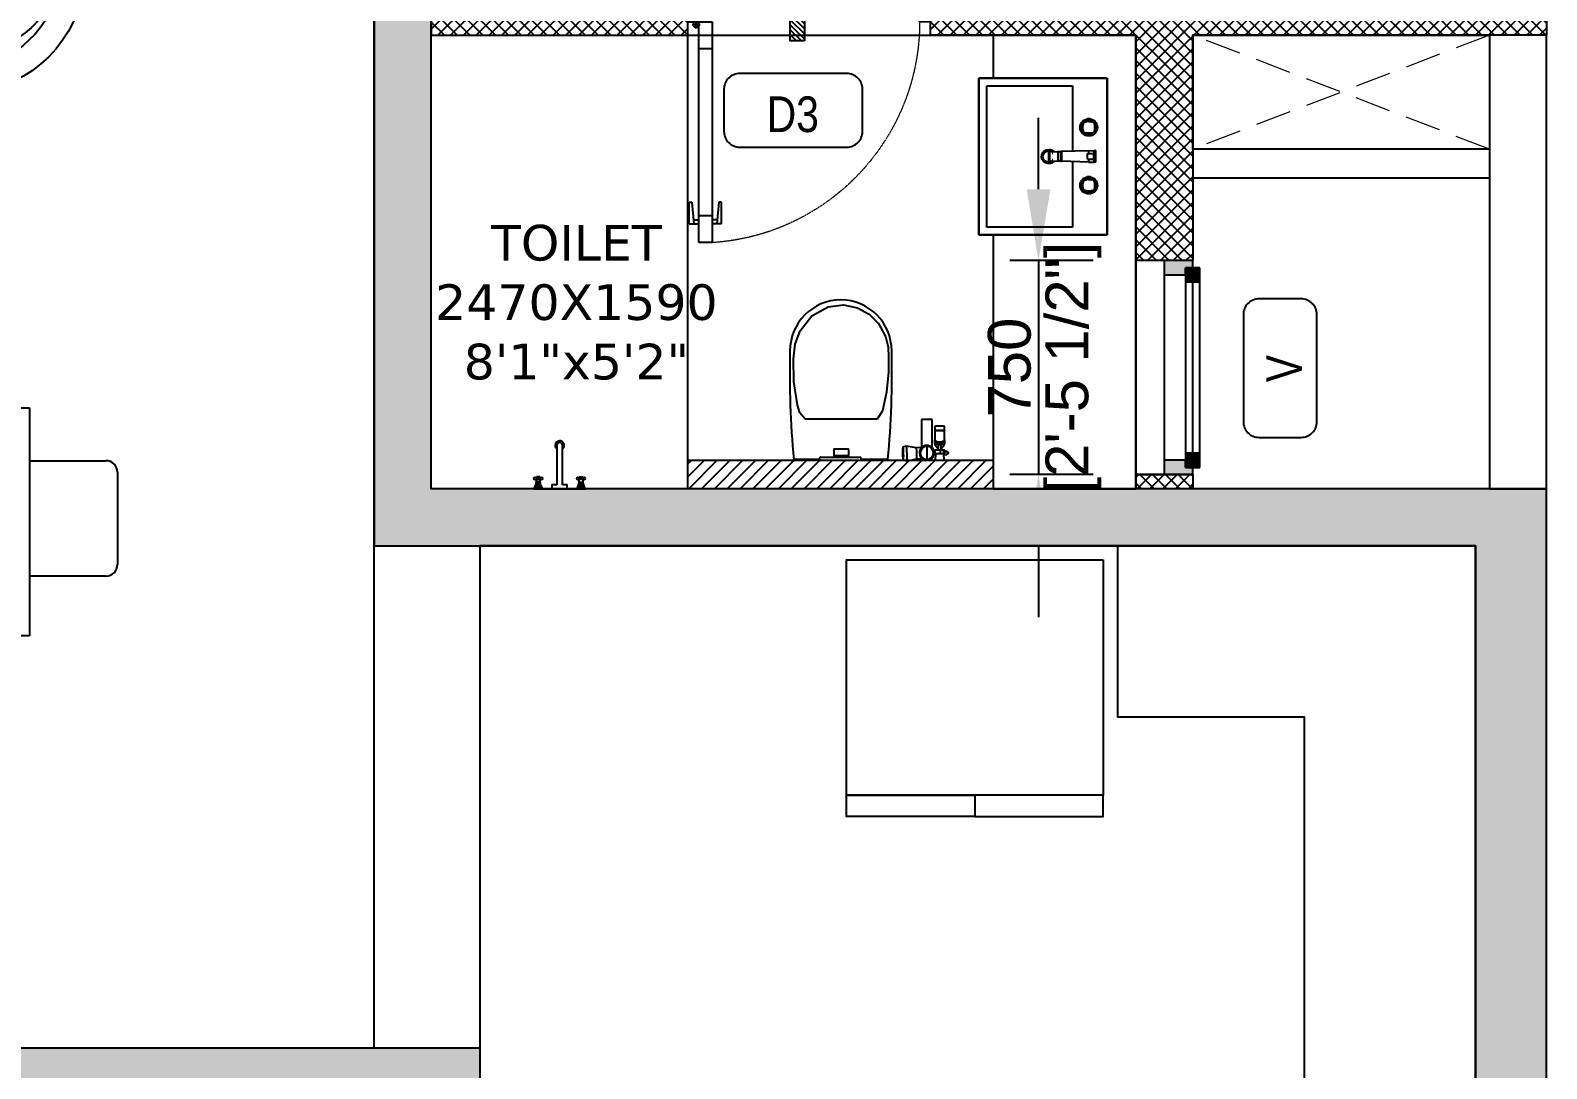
# Model space of a CAD drawing. Header units: millimetres. Extents: x -11363 to 134206, y -3 to 180803.
# Drawn here: x 106145 to 111460, y 127304 to 130945 of the extents above; entities that cross this region are included whole.
import ezdxf
from ezdxf.enums import TextEntityAlignment as Align

# ---------------------------------------------------------------- set-up
doc = ezdxf.new("R2010")
doc.units = ezdxf.units.MM
doc.linetypes.add('( Hidden )', pattern=[0.375, 0.25, -0.125])
doc.linetypes.add('3.5BHK EAST-UN-5$0$DASHED', pattern=[0.75, 0.5, -0.25])
for name, color, linetype in [('A-1S Sofa', 253, 'Continuous'), ('A-Dimensions', 4, 'Continuous'), ('A-Dining Table', 253, 'Continuous'), ('A-Door', 11, 'Continuous'), ('A-Door Line', 8, 'Continuous'), ('A-Fixture', 8, 'Continuous'), ('A-Fridge', 253, 'Continuous'), ('A-Handwash', 252, 'Continuous'), ('A-Handwash Platform', 253, 'Continuous'), ('A-Hatch', 252, 'Continuous'), ('A-Kicthen Platforme', 253, 'Continuous'), ('A-Room Boundary', 44, 'Continuous'), ('A-Shaft Line', 253, 'Continuous'), ('A-Shaft Wall', 253, 'Continuous'), ('A-Shower', 253, 'Continuous'), ('A-Shower Glass', 253, 'Continuous'), ('A-Text Main', 44, 'Continuous'), ('A-Ventilator', 4, 'Continuous'), ('A-WC', 253, 'Continuous')]:
    doc.layers.add(name, color=color, linetype=linetype)
doc.layers.add('A-Wall', color=240, linetype='Continuous', lineweight=35)
doc.styles.add('2024-08-29_TOWER-A$0$simplex-0.8', font='simplex.shx', dxfattribs={"width": 0.8})
doc.styles.add('3.5BHK EAST-UN-5$0$grid_text', font='verdana.ttf')
doc.styles.add('ARIAL', font='ARIALN.TTF')
doc.styles.add('S', font='arial.ttf', dxfattribs={"height": 150})
doc.dimstyles.new('DIMSMALL', dxfattribs={"dimtxt": 150, "dimasz": 250, "dimexe": 100, "dimexo": 100, "dimgap": 25, "dimtad": 1, "dimdec": 0, "dimtxsty": 'S', "dimcen": 0, "dimdle": 100, "dimclrd": 8, "dimclre": 8, "dimclrt": 256, "dimazin": 3, "dimtfac": 1, "dimtdec": 0, "dimtix": 1, "dimtmove": 0, "dimatfit": 3, "dimldrblk": '12_DatumFilled', "dimlwd": -1, "dimlwe": -1, "dimarcsym": 1})
pattern_1 = [(45, (1.535, 16800.058), (-22.45064, 22.45064), []), (135, (1.535, 16800.058), (-22.45064, -22.45064), [])]

# ---------------------------------------------------------------- blocks, each defined once
blk = doc.blocks.new('*D216')
at = {"layer": 'A-Dimensions', "color": 8, "transparency": 16777216}
for p, q in [((109679.1, 130387.7), (109679.1, 130637.7)), ((109870.8, 130137.7), (109579.1, 130137.7)), ((109679.1, 130137.7), (109679.1, 129387.7)), ((109870.8, 129387.7), (109579.1, 129387.7)), ((109679.1, 129137.7), (109679.1, 128887.7))]:
    blk.add_line(p, q, dxfattribs=at)
for points in [[(109637.5, 130387.7), (109720.8, 130387.7), (109679.1, 130137.7)], [(109637.5, 129137.7), (109720.8, 129137.7), (109679.1, 129387.7)]]:
    blk.add_solid(points, dxfattribs=at)
at = {"layer": 'Defpoints', "color": 0, "transparency": 16777216}
for p in [(109970.8, 130137.7), (109679.1, 129387.7), (109970.8, 129387.7)]:
    blk.add_point(p, dxfattribs=at)
at = {"layer": 'A-Dimensions', "lineweight": 30, "transparency": 16777216, "char_height": 150, "attachment_point": 5, "rotation": 90, "style": 'S'}
for s, insert in [('\\A1;[2\'-5 1/2"]', (109801.2, 129762.7)), ('\\A1;750', (109577.6, 129762.7))]:
    blk.add_mtext(s, dxfattribs=dict(at, insert=insert))
blk = doc.blocks.new('12_DatumFilled')
at = {"color": 8, "linetype": 'ByBlock'}
blk.add_solid([(0, 0.577), (-1, 0), (0, -0.577)], dxfattribs=at)
blk = doc.blocks.new('A$C9b4d8ff6')
at = {"layer": 'A-Door'}
for p, q in [((84.9, 827.1), (37.7, 827.1)), ((37.7, 827.1), (37.8, 53.1)), ((85, 53.1), (84.9, 827.1)), ((4.7, 761.1), (37.7, 761.1)), ((4.7, 761.1), (4.7, 685.5)), ((14.1, 685.5), (21.1, 761.1)), ((19.8, 746.9), (37.7, 746.9)), ((117.9, 761.1), (84.9, 761.1)), ((102.8, 746.9), (84.9, 746.9)), ((108.5, 685.5), (101.5, 761.1)), ((117.9, 761.1), (118, 685.5)), ((84.9, 732.7), (37.7, 732.7)), ((4.7, 685.5), (14.1, 685.5)), ((118, 685.5), (108.5, 685.5)), ((84.9, 147.5), (37.7, 147.5)), ((14.2, 62.5), (42.5, 62.5)), ((28.3, 76.7), (28.3, 48.4)), ((0, 0), (0, 53.1)), ((0, 53.1), (37.8, 53.1)), ((47.2, 0), (0, 0)), ((37.8, 53.1), (85, 53.1)), ((37.8, 53.1), (37.8, 47.2)), ((37.8, 47.2), (47.2, 47.2)), ((47.2, 47.2), (47.2, 0)), ((85, 53.1), (85, 53.1)), ((802.8, 47.2), (802.8, 0.1)), ((812.2, 47.2), (802.8, 47.2)), ((802.8, 0.1), (850, 0.1)), ((850, 53.2), (812.2, 53.1)), ((812.2, 53.1), (812.2, 47.2)), ((850, 0.1), (850, 53.2))]:
    blk.add_line(p, q, dxfattribs=at)
blk.add_circle((28.3, 62.5), 9.44, dxfattribs=at)
at = {"layer": 'A-Door', "linetype": '3.5BHK EAST-UN-5$0$DASHED', "lineweight": 0}
blk.add_arc((35.5, 52), 776.7, 0.0858, 86.3542, dxfattribs=at)
blk = doc.blocks.new('A$Cf00fcc3f')
at = {"layer": 'A-Fixture'}
for p, q in [((0, 0), (0, -450)), ((550, 0), (0, 0)), ((0, -450), (0, 0)), ((0, 0), (550, 0)), ((550, -450), (550, 0)), ((550, 0), (550, -450)), ((145.9, -53), (144.2, -58.7)), ((148.7, -47.8), (145.9, -53)), ((147.8, -54.3), (150.8, -44.3)), ((150.3, -45.9), (148.7, -47.8)), ((150.3, -55.2), (152.9, -46.2)), ((151.6, -42.4), (150.8, -44.3)), ((150.8, -44.3), (152.9, -46.2)), ((151.6, -42.4), (153.6, -41.5)), ((153.7, -44.5), (151.6, -42.4)), ((155.2, -46), (152.5, -55)), ((155.2, -46), (152.5, -55)), ((153.7, -44.5), (152.9, -46.2)), ((153.6, -41.5), (163.5, -38.6)), ((155.5, -43.7), (153.6, -41.5)), ((155.5, -43.7), (153.7, -44.5)), ((156.4, -47.2), (154.1, -55.3)), ((157.1, -39.5), (155.1, -41.1)), ((164.2, -43.3), (155.2, -46)), ((155.5, -43.7), (164.5, -41)), ((164.5, -44.9), (156.4, -47.2)), ((162.3, -36.7), (157.1, -39.5)), ((167.9, -35), (162.3, -36.7)), ((163.5, -38.6), (173.8, -37.6)), ((163.5, -38.6), (164.5, -41)), ((173.8, -42.3), (164.2, -43.3)), ((173.8, -42.3), (164.2, -43.3)), ((164.5, -41), (173.8, -40.1)), ((173.8, -43.9), (164.5, -44.9)), ((173.8, -34.4), (167.9, -35)), ((179.7, -35), (173.8, -34.4)), ((179.7, -35), (173.8, -34.4)), ((173.8, -37.6), (184.1, -38.6)), ((173.8, -37.6), (173.8, -40.1)), ((173.8, -40.1), (183.2, -41)), ((183.4, -43.3), (173.8, -42.3)), ((183.1, -44.9), (173.8, -43.9)), ((185.4, -36.7), (179.7, -35)), ((185.4, -36.7), (179.7, -35)), ((191.2, -47.2), (183.1, -44.9)), ((184.1, -38.6), (183.2, -41)), ((183.2, -41), (192.2, -43.7)), ((183.4, -43.3), (192.4, -46)), ((192.4, -46), (183.4, -43.3)), ((184.1, -38.6), (194.1, -41.5)), ((190.6, -39.5), (185.4, -36.7)), ((190.6, -39.5), (185.4, -36.7)), ((192.5, -41.1), (190.6, -39.5)), ((192.5, -41.1), (190.6, -39.5)), ((191.2, -47.2), (193.5, -55.3)), ((192.2, -43.7), (194.1, -41.5)), ((192.2, -43.7), (193.9, -44.5)), ((192.4, -46), (195.1, -55)), ((193.9, -44.5), (196, -42.4)), ((193.9, -44.5), (194.7, -46.2)), ((194.1, -41.5), (196, -42.4)), ((196.9, -44.3), (194.7, -46.2)), ((194.7, -46.2), (197.4, -55.2)), ((196, -42.4), (196.9, -44.3)), ((196.9, -44.3), (199.8, -54.3)), ((198.9, -47.8), (197.3, -45.9)), ((198.9, -47.8), (197.3, -45.9)), ((201.7, -53), (198.9, -47.8)), ((201.7, -53), (198.9, -47.8)), ((203.4, -58.7), (201.7, -53)), ((203.4, -58.7), (201.7, -53)), ((254.8, -39.2), (296, -39.2)), ((254.8, -39.2), (255, -45.5)), ((255.5, -64.6), (255, -45.5)), ((255, -45.5), (295.9, -45.5)), ((265.1, -68.5), (265.1, -47.9)), ((285.7, -47.9), (265.1, -47.9)), ((285.7, -68.5), (285.7, -47.9)), ((295.3, -64.6), (295.9, -45.5)), ((295.9, -45.5), (296, -39.2)), ((349.1, -53), (347.4, -58.7)), ((351.9, -47.8), (349.1, -53)), ((351, -54.3), (354, -44.3)), ((353.5, -45.9), (351.9, -47.8)), ((353.5, -55.2), (356.1, -46.2)), ((354.8, -42.4), (354, -44.3)), ((354, -44.3), (356.1, -46.2)), ((354.8, -42.4), (356.8, -41.5)), ((356.9, -44.5), (354.8, -42.4)), ((358.4, -46), (355.7, -55)), ((358.4, -46), (355.7, -55)), ((356.9, -44.5), (356.1, -46.2)), ((356.8, -41.5), (366.7, -38.6)), ((358.7, -43.7), (356.8, -41.5)), ((358.7, -43.7), (356.9, -44.5)), ((359.6, -47.2), (357.3, -55.3)), ((360.3, -39.5), (358.3, -41.1)), ((367.4, -43.3), (358.4, -46)), ((358.7, -43.7), (367.7, -41)), ((367.7, -44.9), (359.6, -47.2)), ((365.5, -36.7), (360.3, -39.5)), ((371.1, -35), (365.5, -36.7)), ((366.7, -38.6), (377, -37.6)), ((366.7, -38.6), (367.7, -41)), ((377, -42.3), (367.4, -43.3)), ((377, -42.3), (367.4, -43.3)), ((367.7, -41), (377, -40.1)), ((377, -43.9), (367.7, -44.9)), ((377, -34.4), (371.1, -35)), ((382.9, -35), (377, -34.4)), ((382.9, -35), (377, -34.4)), ((377, -37.6), (387.3, -38.6)), ((377, -37.6), (377, -40.1)), ((377, -40.1), (386.4, -41)), ((386.6, -43.3), (377, -42.3)), ((386.3, -44.9), (377, -43.9)), ((388.6, -36.7), (382.9, -35)), ((388.6, -36.7), (382.9, -35)), ((394.4, -47.2), (386.3, -44.9)), ((387.3, -38.6), (386.4, -41)), ((386.4, -41), (395.4, -43.7)), ((386.6, -43.3), (395.6, -46)), ((395.6, -46), (386.6, -43.3)), ((387.3, -38.6), (397.3, -41.5)), ((393.8, -39.5), (388.6, -36.7)), ((393.8, -39.5), (388.6, -36.7)), ((395.7, -41.1), (393.8, -39.5)), ((395.7, -41.1), (393.8, -39.5)), ((394.4, -47.2), (396.7, -55.3)), ((395.4, -43.7), (397.3, -41.5)), ((395.4, -43.7), (397.1, -44.5)), ((395.6, -46), (398.3, -55)), ((397.1, -44.5), (399.2, -42.4)), ((397.1, -44.5), (397.9, -46.2)), ((397.3, -41.5), (399.2, -42.4)), ((400.1, -44.3), (397.9, -46.2)), ((397.9, -46.2), (400.6, -55.2)), ((399.2, -42.4), (400.1, -44.3)), ((400.1, -44.3), (403, -54.3)), ((402.1, -47.8), (400.5, -45.9)), ((402.1, -47.8), (400.5, -45.9)), ((404.9, -53), (402.1, -47.8)), ((404.9, -53), (402.1, -47.8)), ((406.6, -58.7), (404.9, -53)), ((406.6, -58.7), (404.9, -53)), ((144.2, -58.7), (143.6, -64.6)), ((143.6, -64.6), (144.2, -70.5)), ((143.6, -64.6), (144.2, -70.5)), ((144.2, -70.5), (145.9, -76.1)), ((144.2, -70.5), (145.9, -76.1)), ((145.9, -76.1), (148.7, -81.3)), ((145.9, -76.1), (148.7, -81.3)), ((146.8, -64.6), (147.8, -54.3)), ((147.8, -74.9), (146.8, -64.6)), ((149.4, -64.6), (146.8, -64.6)), ((147.8, -54.3), (150.3, -55.2)), ((147.8, -74.9), (150.3, -73.9)), ((150.8, -84.8), (147.8, -74.9)), ((148.7, -81.3), (150.3, -83.2)), ((148.7, -81.3), (150.3, -83.2)), ((149.4, -64.6), (150.3, -55.2)), ((150.3, -73.9), (149.4, -64.6)), ((152.9, -82.9), (150.3, -73.9)), ((150.8, -84.8), (152.9, -82.9)), ((151.6, -86.8), (150.8, -84.8)), ((152.5, -55), (151.6, -64.6)), ((151.6, -64.6), (152.5, -74.2)), ((151.6, -64.6), (152.5, -74.2)), ((151.6, -86.8), (153.7, -84.7)), ((151.6, -86.8), (153.6, -87.6)), ((152.5, -74.2), (155.2, -83.2)), ((152.5, -74.2), (155.2, -83.2)), ((152.9, -82.9), (153.7, -84.7)), ((154.1, -55.3), (153.2, -64.6)), ((153.2, -64.6), (154.1, -73.9)), ((155.5, -85.5), (153.6, -87.6)), ((163.5, -90.6), (153.6, -87.6)), ((153.7, -84.7), (155.5, -85.5)), ((154.1, -73.9), (156.4, -81.9)), ((155.1, -88.1), (157.1, -89.7)), ((155.1, -88.1), (157.1, -89.7)), ((155.2, -83.2), (164.2, -85.9)), ((155.2, -83.2), (164.2, -85.9)), ((164.5, -88.1), (155.5, -85.5)), ((156.4, -81.9), (164.5, -84.3)), ((157.1, -89.7), (162.3, -92.4)), ((157.1, -89.7), (162.3, -92.4)), ((162.3, -92.4), (167.9, -94.2)), ((162.3, -92.4), (167.9, -94.2)), ((163.5, -90.6), (164.5, -88.1)), ((173.8, -91.6), (163.5, -90.6)), ((164.2, -85.9), (173.8, -86.8)), ((164.2, -85.9), (173.8, -86.8)), ((164.5, -84.3), (173.8, -85.2)), ((173.8, -89), (164.5, -88.1)), ((167.9, -94.2), (173.8, -94.7)), ((167.9, -94.2), (173.8, -94.7)), ((173.8, -85.2), (183.1, -84.3)), ((173.8, -86.8), (183.4, -85.9)), ((173.8, -86.8), (183.4, -85.9)), ((183.2, -88.1), (173.8, -89)), ((173.8, -91.6), (173.8, -89)), ((184.1, -90.6), (173.8, -91.6)), ((173.8, -94.7), (179.7, -94.2)), ((173.8, -94.7), (179.7, -94.2)), ((179.7, -94.2), (185.4, -92.4)), ((179.7, -94.2), (185.4, -92.4)), ((183.1, -84.3), (191.2, -81.9)), ((192.2, -85.5), (183.2, -88.1)), ((184.1, -90.6), (183.2, -88.1)), ((183.4, -85.9), (192.4, -83.2)), ((183.4, -85.9), (192.4, -83.2)), ((194.1, -87.6), (184.1, -90.6)), ((185.4, -92.4), (190.6, -89.7)), ((185.4, -92.4), (190.6, -89.7)), ((190.6, -89.7), (192.5, -88.1)), ((190.6, -89.7), (192.5, -88.1)), ((191.2, -81.9), (193.5, -73.9)), ((192.2, -85.5), (193.9, -84.7)), ((192.2, -85.5), (194.1, -87.6)), ((192.4, -83.2), (195.1, -74.2)), ((192.4, -83.2), (195.1, -74.2)), ((194.4, -64.6), (193.5, -55.3)), ((194.4, -64.6), (193.5, -73.9)), ((193.9, -84.7), (194.7, -82.9)), ((193.9, -84.7), (196, -86.8)), ((196, -86.8), (194.1, -87.6)), ((197.4, -73.9), (194.7, -82.9)), ((196.9, -84.8), (194.7, -82.9)), ((195.1, -55), (196, -64.6)), ((196, -64.6), (195.1, -74.2)), ((196, -86.8), (196.9, -84.8)), ((199.8, -74.9), (196.9, -84.8)), ((197.3, -83.2), (198.9, -81.3)), ((197.3, -83.2), (198.9, -81.3)), ((199.8, -54.3), (197.4, -55.2)), ((197.4, -55.2), (198.3, -64.6)), ((198.3, -64.6), (197.4, -73.9)), ((199.8, -74.9), (197.4, -73.9)), ((198.3, -64.6), (200.8, -64.6)), ((198.9, -81.3), (201.7, -76.1)), ((198.9, -81.3), (201.7, -76.1)), ((199.8, -54.3), (200.8, -64.6)), ((200.8, -64.6), (199.8, -74.9)), ((201.7, -76.1), (203.4, -70.5)), ((201.7, -76.1), (203.4, -70.5)), ((203.4, -58.7), (204, -64.6)), ((204, -64.6), (203.4, -58.7)), ((204, -64.6), (203.4, -70.5)), ((204, -64.6), (203.4, -70.5)), ((255.5, -64.6), (258.3, -160.2)), ((255.5, -64.6), (265.1, -64.6)), ((265.1, -68.5), (285.7, -68.5)), ((285.7, -64.6), (295.3, -64.6)), ((295.3, -64.6), (292.6, -160.2)), ((347.4, -58.7), (346.8, -64.6)), ((346.8, -64.6), (347.4, -70.5)), ((346.8, -64.6), (347.4, -70.5)), ((347.4, -70.5), (349.1, -76.1)), ((347.4, -70.5), (349.1, -76.1)), ((349.1, -76.1), (351.9, -81.3)), ((349.1, -76.1), (351.9, -81.3)), ((350, -64.6), (351, -54.3)), ((351, -74.9), (350, -64.6)), ((352.6, -64.6), (350, -64.6)), ((351, -54.3), (353.5, -55.2)), ((351, -74.9), (353.5, -73.9)), ((354, -84.8), (351, -74.9)), ((351.9, -81.3), (353.5, -83.2)), ((351.9, -81.3), (353.5, -83.2)), ((352.6, -64.6), (353.5, -55.2)), ((353.5, -73.9), (352.6, -64.6)), ((356.1, -82.9), (353.5, -73.9)), ((354, -84.8), (356.1, -82.9)), ((354.8, -86.8), (354, -84.8)), ((355.7, -55), (354.8, -64.6)), ((354.8, -64.6), (355.7, -74.2)), ((354.8, -64.6), (355.7, -74.2)), ((354.8, -86.8), (356.9, -84.7)), ((354.8, -86.8), (356.8, -87.6)), ((355.7, -74.2), (358.4, -83.2)), ((355.7, -74.2), (358.4, -83.2)), ((356.1, -82.9), (356.9, -84.7)), ((357.3, -55.3), (356.4, -64.6)), ((356.4, -64.6), (357.3, -73.9)), ((358.7, -85.5), (356.8, -87.6)), ((366.7, -90.6), (356.8, -87.6)), ((356.9, -84.7), (358.7, -85.5)), ((357.3, -73.9), (359.6, -81.9)), ((358.3, -88.1), (360.3, -89.7)), ((358.3, -88.1), (360.3, -89.7)), ((358.4, -83.2), (367.4, -85.9)), ((358.4, -83.2), (367.4, -85.9)), ((367.7, -88.1), (358.7, -85.5)), ((359.6, -81.9), (367.7, -84.3)), ((360.3, -89.7), (365.5, -92.4)), ((360.3, -89.7), (365.5, -92.4)), ((365.5, -92.4), (371.1, -94.2)), ((365.5, -92.4), (371.1, -94.2)), ((366.7, -90.6), (367.7, -88.1)), ((377, -91.6), (366.7, -90.6)), ((367.4, -85.9), (377, -86.8)), ((367.4, -85.9), (377, -86.8)), ((367.7, -84.3), (377, -85.2)), ((377, -89), (367.7, -88.1)), ((371.1, -94.2), (377, -94.7)), ((371.1, -94.2), (377, -94.7)), ((377, -85.2), (386.3, -84.3)), ((377, -86.8), (386.6, -85.9)), ((377, -86.8), (386.6, -85.9)), ((386.4, -88.1), (377, -89)), ((377, -91.6), (377, -89)), ((387.3, -90.6), (377, -91.6)), ((377, -94.7), (382.9, -94.2)), ((377, -94.7), (382.9, -94.2)), ((382.9, -94.2), (388.6, -92.4)), ((382.9, -94.2), (388.6, -92.4)), ((386.3, -84.3), (394.4, -81.9)), ((395.4, -85.5), (386.4, -88.1)), ((387.3, -90.6), (386.4, -88.1)), ((386.6, -85.9), (395.6, -83.2)), ((386.6, -85.9), (395.6, -83.2)), ((397.3, -87.6), (387.3, -90.6)), ((388.6, -92.4), (393.8, -89.7)), ((388.6, -92.4), (393.8, -89.7)), ((393.8, -89.7), (395.7, -88.1)), ((393.8, -89.7), (395.7, -88.1)), ((394.4, -81.9), (396.7, -73.9)), ((395.4, -85.5), (397.1, -84.7)), ((395.4, -85.5), (397.3, -87.6)), ((395.6, -83.2), (398.3, -74.2)), ((395.6, -83.2), (398.3, -74.2)), ((397.6, -64.6), (396.7, -55.3)), ((397.6, -64.6), (396.7, -73.9)), ((397.1, -84.7), (397.9, -82.9)), ((397.1, -84.7), (399.2, -86.8)), ((399.2, -86.8), (397.3, -87.6)), ((400.6, -73.9), (397.9, -82.9)), ((400.1, -84.8), (397.9, -82.9)), ((398.3, -55), (399.2, -64.6)), ((399.2, -64.6), (398.3, -74.2)), ((399.2, -86.8), (400.1, -84.8)), ((403, -74.9), (400.1, -84.8)), ((400.5, -83.2), (402.1, -81.3)), ((400.5, -83.2), (402.1, -81.3)), ((403, -54.3), (400.6, -55.2)), ((400.6, -55.2), (401.5, -64.6)), ((401.5, -64.6), (400.6, -73.9)), ((403, -74.9), (400.6, -73.9)), ((401.5, -64.6), (404, -64.6)), ((402.1, -81.3), (404.9, -76.1)), ((402.1, -81.3), (404.9, -76.1)), ((403, -54.3), (404, -64.6)), ((404, -64.6), (403, -74.9)), ((404.9, -76.1), (406.6, -70.5)), ((404.9, -76.1), (406.6, -70.5)), ((406.6, -58.7), (407.2, -64.6)), ((406.6, -58.7), (407.2, -64.6)), ((407.2, -64.6), (406.6, -70.5)), ((407.2, -64.6), (406.6, -70.5)), ((257.2, -122), (27.5, -122)), ((27.5, -122), (27.5, -422)), ((522.5, -122), (293.7, -122)), ((522.5, -422), (522.5, -122)), ((258.3, -162.3), (258.3, -160.2)), ((292.6, -160.2), (258.3, -160.2)), ((258.3, -162.3), (258.6, -171.8)), ((258.3, -162.3), (292.5, -162.3)), ((258.6, -171.8), (258.6, -172.7)), ((258.6, -171.8), (292.2, -171.8)), ((259.4, -201.1), (258.6, -172.7)), ((292.2, -172.7), (258.6, -172.7)), ((259.4, -201.1), (259.5, -204.3)), ((259.4, -201.1), (291.4, -201.1)), ((259.5, -204.3), (291.3, -204.3)), ((264.3, -192.3), (264.3, -190.8)), ((286.5, -192.3), (286.5, -190.8)), ((291.3, -204.3), (291.4, -201.1)), ((291.4, -201.1), (292.2, -172.7)), ((292.2, -171.8), (292.5, -162.3)), ((292.2, -171.8), (292.2, -172.7)), ((292.6, -160.2), (292.5, -162.3)), ((27.5, -422), (522.5, -422)), ((0, -450), (550, -450)), ((550, -450), (0, -450))]:
    blk.add_line(p, q, dxfattribs=at)
for radius, start, end in [(25, 130.6704, 0), (20, 145.6811, 0), (25, 0, 45), (20, 0, 24.0891)]:
    blk.add_arc((275, -205), radius, start, end, dxfattribs=at)
blk = doc.blocks.new('A$Cfbc7273c')
at = {"layer": 'A-Shower'}
for p, q in [((-41.9, 68.8), (-41.9, 81.3)), ((-41.9, 81.3), (-27.4, 81.2)), ((-27.4, 68.8), (-41.9, 68.8)), ((-23.6, 68.6), (-23.6, 81.3)), ((-22.2, 81.5), (-22.2, 68.5)), ((-20.4, 68.3), (-20.4, 81.7)), ((-18, 82.2), (-18, 67.8)), ((-15.8, 67.3), (-15.8, 82.7)), ((-13.3, 66.5), (-13.3, 83.5)), ((-9.9, 65.2), (-9.9, 84.7)), ((-5.4, 63), (-5.4, 87)), ((0, 90.6), (0, 59.4)), ((0, -90.6), (0, 90.6)), ((-13.5, 10), (-152, 10)), ((-13.5, 26), (-13.5, 10)), ((0, 27), (-12.5, 27)), ((0, -27), (0, 27)), ((-152, -10), (-13.5, -10)), ((-13.5, -10), (-13.5, -26)), ((-12.5, -27), (0, -27)), ((-41.9, -68.8), (-41.9, -81.3)), ((-27.4, -68.8), (-41.9, -68.8)), ((-41.9, -81.3), (-27.4, -81.2)), ((-23.6, -68.6), (-23.6, -81.3)), ((-22.2, -81.5), (-22.2, -68.5)), ((-20.4, -68.3), (-20.4, -81.7)), ((-18, -82.2), (-18, -67.8)), ((-15.8, -67.3), (-15.8, -82.7)), ((-13.3, -66.5), (-13.3, -83.5)), ((-9.9, -65.2), (-9.9, -84.7)), ((-5.4, -63), (-5.4, -87)), ((0, -90.6), (0, -59.4))]:
    blk.add_line(p, q, dxfattribs=at)
for centre, radius in [((-36, 85.7), 4.41), ((-36, 64.3), 4.41), ((-36, 74.8), 3.69), ((-36, -64.3), 4.41), ((-36, -85.7), 4.41), ((-36, -74.8), 3.69)]:
    blk.add_circle(centre, radius, dxfattribs=at)
for centre, radius, start, end in [((-27.2, 125.4), 44.2, 269.7849, 308.0362), ((-27.4, 24.1), 44.7, 52.1791, 90), ((-152, 0), 16, 90, 180.0001), ((-152, 0), 16, 180.0001, 270), ((-152, 0), 10, 90, 270), ((-152, 0), 16, 38.6822, 90), ((-12.5, 26), 0.999, 89.9998, 180.1995), ((-152, 0), 16, 270, 321.3178), ((-12.5, -26), 1, 180, 269.8008), ((-27.4, -24.1), 44.7, 270, 307.8209), ((-27.2, -125.4), 44.2, 51.9638, 90.2151)]:
    blk.add_arc(centre, radius, start, end, dxfattribs=at)
blk = doc.blocks.new('3BHK  WEST_UN-2$0$fgdskokjmfv')
at = {"layer": 'A-WC', "linetype": 'Continuous'}
for p, q in [((15769231.8, 1072211.9), (15769232.1, 1072190)), ((15769309.2, 1072211.9), (15769231.8, 1072211.9)), ((15769262.2, 1072190), (15769262.5, 1072211.9)), ((15769274.3, 1072211.9), (15769274.3, 1072210.2)), ((15769274.3, 1072210.2), (15769274.3, 1072208.5)), ((15769274.3, 1072208.5), (15769274.3, 1072206.8)), ((15769274.3, 1072206.8), (15769274.3, 1072205.4)), ((15769292.1, 1072163.3), (15769292.1, 1072209.4)), ((15769309.2, 1072211.4), (15769309.2, 1072211.9)), ((15769309.2, 1072209.7), (15769309.2, 1072211.4)), ((15769309.2, 1072208), (15769309.2, 1072209.7)), ((15769309.2, 1072206.4), (15769309.2, 1072208)), ((15769309.2, 1072206), (15769309.2, 1072206.4)), ((15769328, 1072207), (15769309.9, 1072206.4)), ((15769362.5, 1072214.8), (15769328, 1072207)), ((15769362.5, 1072214.8), (15769374.5, 1072212)), ((15769428.5, 1072209.1), (15769522.1, 1072209.1)), ((15769667.1, 1072211.9), (15769522.1, 1072211.9)), ((15769522.1, 1072211.9), (15769522.1, 1072203.9)), ((15769664.1, 1072200.9), (15769525.1, 1072200.9)), ((15769618.4, 1072200.9), (15769565.9, 1072200.9)), ((15769565.9, 1072200.9), (15769565.9, 1072197.6)), ((15769618.4, 1072194.8), (15769565.9, 1072194.8)), ((15769565.9, 1072194.8), (15769565.9, 1072174.4)), ((15769567.4, 1072196.1), (15769616.9, 1072196.1)), ((15769618.4, 1072197.6), (15769618.4, 1072200.9)), ((15769618.4, 1072174.4), (15769618.4, 1072194.8)), ((15769667.1, 1072211.9), (15769667.1, 1072203.9)), ((15769667.1, 1072209.1), (15769758.5, 1072209.1)), ((15769217.4, 1072186.7), (15769217.5, 1072186.9)), ((15769217.4, 1072186.5), (15769217.4, 1072186.7)), ((15769217.4, 1072186.3), (15769217.4, 1072186.5)), ((15769217.4, 1072186.1), (15769217.4, 1072186.3)), ((15769217.4, 1072186.3), (15769217.4, 1072186.3)), ((15769217.5, 1072185.9), (15769217.4, 1072186.1)), ((15769217.5, 1072187.3), (15769217.6, 1072187.5)), ((15769217.5, 1072187.1), (15769217.5, 1072187.3)), ((15769217.5, 1072186.9), (15769217.5, 1072187.1)), ((15769217.5, 1072185.7), (15769217.5, 1072185.9)), ((15769217.5, 1072185.5), (15769217.5, 1072185.7)), ((15769217.5, 1072185.3), (15769217.5, 1072185.5)), ((15769217.6, 1072185.1), (15769217.5, 1072185.3)), ((15769217.6, 1072187.7), (15769217.7, 1072187.9)), ((15769217.6, 1072187.5), (15769217.6, 1072187.7)), ((15769217.6, 1072184.9), (15769217.6, 1072185.1)), ((15769217.7, 1072184.7), (15769217.6, 1072184.9)), ((15769217.7, 1072187.9), (15769217.8, 1072188.1)), ((15769217.8, 1072184.5), (15769217.7, 1072184.7)), ((15769217.8, 1072188.3), (15769217.9, 1072188.5)), ((15769217.8, 1072188.1), (15769217.8, 1072188.3)), ((15769217.8, 1072184.3), (15769217.8, 1072184.5)), ((15769217.9, 1072184.2), (15769217.8, 1072184.3)), ((15769217.9, 1072188.5), (15769218, 1072188.7)), ((15769218, 1072184), (15769217.9, 1072184.2)), ((15769218, 1072188.7), (15769218.1, 1072188.8)), ((15769218.1, 1072183.8), (15769218, 1072184)), ((15769218.1, 1072188.8), (15769218.2, 1072189)), ((15769218.2, 1072183.6), (15769218.1, 1072183.8)), ((15769218.2, 1072189), (15769218.3, 1072189.2)), ((15769218.3, 1072183.5), (15769218.2, 1072183.6)), ((15769218.3, 1072189.2), (15769218.4, 1072189.3)), ((15769218.5, 1072183.3), (15769218.3, 1072183.5)), ((15769218.4, 1072189.3), (15769218.5, 1072189.5)), ((15769218.5, 1072189.5), (15769218.7, 1072189.6)), ((15769218.6, 1072183.2), (15769218.5, 1072183.3)), ((15769218.7, 1072183), (15769218.6, 1072183.2)), ((15769218.7, 1072189.6), (15769218.8, 1072189.8)), ((15769218.8, 1072182.9), (15769218.7, 1072183)), ((15769218.8, 1072189.8), (15769218.9, 1072189.9)), ((15769219, 1072182.7), (15769218.8, 1072182.9)), ((15769218.9, 1072189.9), (15769219.1, 1072190.1)), ((15769219.1, 1072182.6), (15769219, 1072182.7)), ((15769219.1, 1072190.1), (15769219.2, 1072190.2)), ((15769219.3, 1072182.5), (15769219.1, 1072182.6)), ((15769219.2, 1072190.2), (15769219.4, 1072190.3)), ((15769219.4, 1072182.3), (15769219.3, 1072182.5)), ((15769219.4, 1072190.3), (15769219.6, 1072190.4)), ((15769219.6, 1072182.2), (15769219.4, 1072182.3)), ((15769219.6, 1072190.4), (15769219.7, 1072190.6)), ((15769219.8, 1072182.1), (15769219.6, 1072182.2)), ((15769219.7, 1072190.6), (15769219.9, 1072190.7)), ((15769219.9, 1072182), (15769219.8, 1072182.1)), ((15769219.9, 1072190.7), (15769220.1, 1072190.8)), ((15769220.1, 1072181.9), (15769219.9, 1072182)), ((15769220.1, 1072190.8), (15769220.3, 1072190.8)), ((15769220.3, 1072181.8), (15769220.1, 1072181.9)), ((15769220.3, 1072190.8), (15769220.4, 1072190.9)), ((15769220.5, 1072181.7), (15769220.3, 1072181.8)), ((15769220.4, 1072190.9), (15769220.6, 1072191)), ((15769220.7, 1072181.7), (15769220.5, 1072181.7)), ((15769220.6, 1072191), (15769220.8, 1072191.1)), ((15769220.9, 1072181.6), (15769220.7, 1072181.7)), ((15769220.8, 1072191.1), (15769221, 1072191.1)), ((15769221, 1072181.5), (15769220.9, 1072181.6)), ((15769221, 1072191.1), (15769221.2, 1072191.2)), ((15769221.2, 1072181.5), (15769221, 1072181.5)), ((15769221.2, 1072191.2), (15769221.4, 1072191.2)), ((15769221.4, 1072181.4), (15769221.2, 1072181.5)), ((15769221.4, 1072191.2), (15769221.6, 1072191.3)), ((15769221.6, 1072181.4), (15769221.4, 1072181.4)), ((15769221.6, 1072191.3), (15769221.8, 1072191.3)), ((15769221.8, 1072181.4), (15769221.6, 1072181.4)), ((15769221.8, 1072191.3), (15769222, 1072191.3)), ((15769222, 1072181.4), (15769221.8, 1072181.4)), ((15769222, 1072191.3), (15769222.2, 1072191.3)), ((15769222.2, 1072181.3), (15769222, 1072181.4)), ((15769222.2, 1072191.3), (15769222.4, 1072191.3)), ((15769222.4, 1072181.3), (15769222.2, 1072181.3)), ((15769222.4, 1072191.3), (15769222.4, 1072191.3)), ((15769222.5, 1072191.3), (15769222.4, 1072191.3)), ((15769222.4, 1072191.3), (15769222.4, 1072191.3)), ((15769222.4, 1072191.3), (15769222.5, 1072191.3)), ((15769222.5, 1072181.3), (15769222.4, 1072181.3)), ((15769222.4, 1072181.3), (15769222.4, 1072181.3)), ((15769222.4, 1072181.3), (15769222.5, 1072181.3)), ((15769222.6, 1072191.3), (15769222.5, 1072191.3)), ((15769222.5, 1072191.3), (15769222.5, 1072191.3)), ((15769222.5, 1072191.3), (15769222.7, 1072191.3)), ((15769222.6, 1072181.3), (15769222.5, 1072181.3)), ((15769222.5, 1072181.3), (15769222.5, 1072181.3)), ((15769222.5, 1072181.3), (15769222.7, 1072181.3)), ((15769222.8, 1072191.3), (15769222.6, 1072191.3)), ((15769222.8, 1072181.3), (15769222.6, 1072181.3)), ((15769222.7, 1072191.3), (15769222.9, 1072191.3)), ((15769222.7, 1072181.3), (15769222.8, 1072181.3)), ((15769232.1, 1072191.3), (15769222.8, 1072191.3)), ((15769222.8, 1072181.3), (15769228.8, 1072181.3)), ((15769223, 1072181.3), (15769222.8, 1072181.3)), ((15769222.9, 1072191.3), (15769223.1, 1072191.3)), ((15769223.3, 1072181.3), (15769223, 1072181.3)), ((15769223.1, 1072191.3), (15769223.4, 1072191.3)), ((15769223.6, 1072181.3), (15769223.3, 1072181.3)), ((15769223.4, 1072191.3), (15769223.8, 1072191.3)), ((15769224, 1072181.3), (15769223.6, 1072181.3)), ((15769223.8, 1072191.3), (15769224.2, 1072191.3)), ((15769224.4, 1072181.3), (15769224, 1072181.3)), ((15769224.2, 1072191.3), (15769224.7, 1072191.3)), ((15769224.9, 1072181.3), (15769224.4, 1072181.3)), ((15769228.6, 1072190), (15769228.8, 1072176)), ((15769228.7, 1072190), (15769232.9, 1072190)), ((15769233.2, 1072176), (15769228.9, 1072176)), ((15769229.4, 1072152.1), (15769229.4, 1072141.2)), ((15769229.6, 1072148.4), (15769264.6, 1072148.4)), ((15769229.6, 1072148.4), (15769229.6, 1072107.6)), ((15769232.9, 1072190), (15769239.6, 1072190)), ((15769233.1, 1072183), (15769232.9, 1072190)), ((15769233.2, 1072176), (15769233.1, 1072183)), ((15769239.6, 1072176), (15769233.2, 1072176)), ((15769235.2, 1072152.4), (15769235.2, 1072142.5)), ((15769239.6, 1072190), (15769243.9, 1072190)), ((15769243.8, 1072176), (15769239.6, 1072176)), ((15769240, 1072176), (15769240, 1072167.3)), ((15769240, 1072155.2), (15769240, 1072152.4)), ((15769242, 1072176), (15769242, 1072161.6)), ((15769243.9, 1072183), (15769243.8, 1072176)), ((15769247.1, 1072176), (15769243.8, 1072176)), ((15769243.9, 1072190), (15769247.1, 1072190)), ((15769243.9, 1072190), (15769243.9, 1072183)), ((15769247.1, 1072190), (15769264.5, 1072190)), ((15769264.4, 1072176), (15769247.1, 1072176)), ((15769252.2, 1072161.6), (15769252.2, 1072176)), ((15769254.3, 1072167.3), (15769254.3, 1072176)), ((15769254.3, 1072152.4), (15769254.3, 1072155.2)), ((15769259, 1072142.5), (15769259, 1072152.4)), ((15769262.2, 1072191.3), (15769262.5, 1072191.3)), ((15769262.5, 1072191.3), (15769263.8, 1072191.3)), ((15769263.8, 1072191.3), (15769265.2, 1072191.3)), ((15769264.4, 1072183), (15769264.5, 1072190)), ((15769264.4, 1072176), (15769264.4, 1072183)), ((15769265.9, 1072181.3), (15769264.5, 1072181.3)), ((15769264.6, 1072107.6), (15769264.6, 1072148.4)), ((15769264.9, 1072141.2), (15769264.9, 1072152.1)), ((15769265.2, 1072191.3), (15769266.5, 1072191.3)), ((15769266.6, 1072181.3), (15769265.9, 1072181.3)), ((15769273.1, 1072167.7), (15769273.1, 1072069.7)), ((15769311.1, 1072167.5), (15769329.3, 1072168.1)), ((15769311.2, 1072069.7), (15769311.2, 1072167.7)), ((15769329.3, 1072168.1), (15769364.2, 1072162.5)), ((15769364.3, 1072162.5), (15769376.1, 1072166)), ((15769567.3, 1072172.9), (15769616.9, 1072172.9)), ((15769229.6, 1072107.6), (15769264.6, 1072107.6)), ((15769229.6, 1072107.1), (15769229.6, 1072107.6)), ((15769264.6, 1072107.6), (15769229.6, 1072107.6)), ((15769264.6, 1072107.1), (15769229.6, 1072107.1)), ((15769229.6, 1072107.1), (15769229.6, 1072093)), ((15769229.6, 1072093), (15769264.6, 1072093)), ((15769264.6, 1072107.1), (15769264.6, 1072107.6)), ((15769264.6, 1072093), (15769264.6, 1072107.1)), ((15769273.1, 1072069.7), (15769311.2, 1072069.7)), ((15769466.3, 1072068.4), (15769718.4, 1072068.4))]:
    blk.add_line(p, q, dxfattribs=at)
at = {"layer": 'A-WC', "linetype": 'Continuous', "flags": 128}
blk.add_lwpolyline([(15769718.4, 1072068.4), (15769737.6, 1072045.5), (15769745.9, 1072018.8), (15769758.3, 1071936), (15769759.7, 1071856.1), (15769753.6, 1071804.7), (15769735.8, 1071758), (15769695.5, 1071705.9), (15769637.7, 1071673.8), (15769584.5, 1071667.4), (15769535.5, 1071677.4), (15769494.7, 1071699.3), (15769461.6, 1071732.3), (15769437.5, 1071777.7), (15769427.2, 1071814.6), (15769425.9, 1071851.1), (15769426.5, 1071902.1), (15769433.3, 1071973.6), (15769447, 1072039.1), (15769466.3, 1072068.4)], dxfattribs=at)
at = {"layer": 'A-WC', "linetype": 'Continuous'}
for centre, radius, start, end in [((15769292.1, 1072186.3), 26.2, 100.2496, 180), ((15769292.1, 1072186.3), 23, 0, 180), ((15769292.1, 1072186.3), 26.2, 0, 132.8693), ((15772559.7, 1071909.6), 3145.4, 174.5369, 181.4631), ((15769525.1, 1072203.9), 3, 180, 270), ((15769567.4, 1072197.6), 1.5, 180, 270), ((15769616.9, 1072197.6), 1.5, 270, 0), ((15769664.1, 1072203.9), 3, 270, 0), ((15766627.4, 1071909.6), 3145.4, 358.5369, 5.4631), ((15769292.1, 1072186.3), 26.2, 180, 0), ((15769292.1, 1072186.3), 23, 180, 0), ((15769292.1, 1072189.5), 28.9, 228.7983, 242.5322), ((15769292.1, 1072189.5), 28.9, 297.4678, 311.2017), ((15769567.3, 1072174.4), 1.46, 180, 270), ((15769616.9, 1072174.4), 1.46, 270, 0), ((15769595.6, 1071829.3), 180.3, 180, 269.3484), ((15769591.5, 1071829.3), 180.3, 270.6516, 0)]:
    blk.add_arc(centre, radius, start, end, dxfattribs=at)
for centre, major_axis, ratio, start_param, end_param in [((15769310.5, 1072186.9), (-0.6, 19.4), 0.087894, 6.275362, 6.466185), ((15769328.7, 1072187.5), (-0.6, 19.4), 0.087894, 6.275362, 9.416955), ((15769363.4, 1072188.7), (-0.8, 26.2), 0.087894, 0.017046, 3.133769), ((15769375.3, 1072189), (-0.7, 23), 0.087894, 0.026053, 3.133769), ((15769375.3, 1072189), (-0.7, 23), 0.087894, 3.165124, 6.230506), ((15769247.1, 1072152.1), (17.8, 0), 0.939693, 1.86017, 3.254011), ((15769247.1, 1072141.2), (17.8, 0), 0.939693, 2.995055, 3.28771), ((15769247.1, 1072141.2), (17.8, 0), 0.939693, 0.452611, 2.688981), ((15769247.1, 1072141.2), (13.4, 0), 0.939693, 1.839841, 2.521963), ((15769247.1, 1072142.5), (11.9, 0), 0.939693, 1.570796, 2.584055), ((15769247.1, 1072142.5), (11.9, 0), 0.939693, 1.570796, 2.584055), ((15769247.1, 1072141), (11.9, 0), 0.939693, 1.570796, 2.410164), ((15769247.1, 1072141.2), (13.4, 0), 0.939693, 1.634555, 1.767445), ((15769247.1, 1072142.5), (11.9, 0), 0.939693, 0.557537, 1.570796), ((15769247.1, 1072142.5), (11.9, 0), 0.939693, 0.557537, 1.570796), ((15769247.1, 1072141), (11.9, 0), 0.939693, 0.731428, 1.570796), ((15769247.1, 1072141.2), (13.4, 0), 0.939693, 1.374148, 1.507037), ((15769247.1, 1072141.2), (13.4, 0), 0.939693, 0.61963, 1.312246), ((15769247.1, 1072152.1), (17.8, 0), 0.939693, 6.170767, 7.561634), ((15769247.1, 1072141.2), (17.8, 0), 0.939693, 6.137068, 6.429723), ((15769310.5, 1072186.9), (-0.6, 19.4), 0.087894, 2.98627, 3.106469)]:
    blk.add_ellipse(centre, major_axis=major_axis, ratio=ratio, start_param=start_param, end_param=end_param, dxfattribs=at)
blk = doc.blocks.new('3BHK  WEST_UN-3$0$A$Ce69b8bcf')
at = {"layer": 'A-1S Sofa'}
for points in [[(800.1, 434.8), (800.1, 90.2, -0.414214), (709.9, 0), (360.8, 0, -0.376272), (0.1, 430.3), (0.1, 434.8), (0.1, 439.3, -0.414214), (360.8, 800), (709.9, 800, -0.414214), (800.1, 709.8), (800.1, 434.8)], [(315.3, 807.4, 0.14773), (237.8, 675.6, 0.213343), (124.1, 559.4, 0.178662)], [(428.9, 678.2, 0.356772), (315.3, 807.4, 0.249542), (221.6, 690.3, -9.61688)], [(424, 709.8), (709.9, 709.8, 0.414214), (755, 754.9), (755, 754.9, 0.414214), (709.9, 800)], [(231.6, 693.8, 0.306663), (124.1, 559.4, 0.30633), (222.3, 471.5, -0.872847)], [(426.1, 700.9, -0.165541), (485.7, 673, -0.425989), (227.4, 419.8, -0.121523), (191.8, 479.9, 7.115464)], [(125.9, 573.6, 0.130591), (90.3, 439.3), (90.3, 434.8)], [(145.1, 516.2, 0.072384), (135.4, 439.3), (135.4, 434.8)], [(360.8, 90.2, -0.364589), (90.3, 430.3), (90.3, 434.8)], [(360.8, 90.2, -0.321599), (135.4, 430.3), (135.4, 434.8)], [(360.8, 90.2), (709.9, 90.2, -0.414214), (755, 45.1), (755, 45.1, -0.414214), (709.9, 0)]]:
    blk.add_lwpolyline(points, format="xyb", dxfattribs=at)
blk = doc.blocks.new('A$C2fd0a982')
at = {"layer": 'A-Fridge'}
for points in [[(0, 0), (0, -825), (-900, -825), (-900, 0)], [(-450, -825), (-450, -900), (-900, -900), (-900, -825)], [(-450, -825), (-450, -900), (0, -900), (0, -825)]]:
    blk.add_lwpolyline(points, close=True, dxfattribs=at)
blk = doc.blocks.new('A$C4a4d7e68')
at = {"layer": 'A-Ventilator', "linetype": 'Continuous'}
for points in [[(100, 0), (100, -50), (175, -50), (175, -25), (200, -25), (200, 0)], [(175, -25), (175, -75), (225, -75), (225, -25)], [(225, -725), (225, -675), (175, -675), (175, -725)], [(200, -750), (200, -725), (175, -725), (175, -700), (100, -700), (100, -750)]]:
    blk.add_hatch(color=256, dxfattribs=at).paths.add_polyline_path(points)
for p, q in [((100, 0), (0, 0)), ((0, -750), (0, 0)), ((100, 0), (0, 0)), ((200, 0), (100, 0)), ((100, 0), (100, -50)), ((200, 0), (100, 0)), ((200, 0), (100, 0)), ((200, -750), (200, 0)), ((200, -25), (200, 0)), ((100, -50), (175, -50)), ((100, -50), (100, -700)), ((175, -50), (175, -25)), ((175, -25), (200, -25)), ((175, -25), (175, -75)), ((225, -25), (175, -25)), ((225, -75), (225, -25)), ((175, -75), (225, -75)), ((175, -75), (175, -675)), ((200, -675), (200, -75)), ((225, -675), (225, -75)), ((225, -675), (225, -75)), ((225, -675), (175, -675)), ((175, -675), (175, -725)), ((225, -725), (225, -675)), ((175, -700), (100, -700)), ((100, -700), (100, -750)), ((175, -725), (175, -700)), ((200, -725), (175, -725)), ((175, -725), (225, -725)), ((200, -750), (200, -725)), ((100, -750), (0, -750)), ((100, -750), (0, -750)), ((200, -750), (100, -750)), ((200, -750), (100, -750)), ((200, -750), (100, -750))]:
    blk.add_line(p, q, dxfattribs=at)
blk = doc.blocks.new('2024-08-29_TOWER-A$0$WNTG')
at = {"layer": 'A-Text Main'}
blk.add_lwpolyline([(-187.8, 246.2), (187.8, 246.2, -0.414214), (242.8, 191.2), (242.8, 43.3, -0.414214), (187.8, -11.7), (-187.8, -11.7, -0.414214), (-242.8, 43.3), (-242.8, 191.2, -0.414214)], format="xyb", close=True, dxfattribs=at)
at = {"layer": 'A-Text Main', "style": '2024-08-29_TOWER-A$0$simplex-0.8', "width": 0.8}
blk.add_attdef('WNTG', text='', height=150, dxfattribs=at).set_placement((-1.6, 43), align=Align.CENTER)
blk = doc.blocks.new('TILE DROP')
at = {"layer": 'A-Door Line'}
h = blk.add_hatch(dxfattribs=at)
h.set_pattern_fill('ANSI31', color=8, scale=0.1)
h.set_pattern_definition([(45, (-18.584744, -6.592634), (-0.008838835, 0.008838835), [])])
h.paths.add_polyline_path([(0, 0.05), (-0.12, 0.05), (-0.12, 0), (0, 0)])
h.paths.add_polyline_path([(0.12, -0.05), (0.12, 0), (0, 0), (0, -0.05)])
at = {"layer": 'A-Door Line', "color": 3}
for points in [[(-0.12, 0), (-0.12, 0.05), (0, 0.05), (0, 0)], [(0, -0.05), (0, 0), (0.12, 0), (0.12, -0.05)]]:
    blk.add_lwpolyline(points, close=True, dxfattribs=at)
blk = doc.blocks.new('A$C81f2a20b')
at = {"layer": 'A-Dining Table', "linetype": 'Continuous'}
for p, q in [((290.6, 1087.3), (614.6, 1087.3)), ((1309.4, 1087.3), (985.4, 1087.3)), ((250.1, 800), (250.1, 1046.8)), ((655.1, 1046.8), (655.1, 800)), ((944.9, 1046.8), (944.9, 800)), ((1349.9, 800), (1349.9, 1046.8)), ((0, 0), (0, 800)), ((0, 800), (1600, 800)), ((50, 0), (50, 800)), ((1550, 0), (1550, 800)), ((1600, 800), (1600, 0)), ((0, 614.7), (-267.2, 614.7)), ((1600, 614.7), (1867.2, 614.7)), ((-307.7, 574.2), (-307.7, 250.2)), ((1907.7, 574.2), (1907.7, 250.2)), ((-267.2, 209.7), (0, 209.7)), ((1867.2, 209.7), (1600, 209.7)), ((1600, 0), (0, 0)), ((250.1, 0), (250.1, -246.8)), ((655.1, -246.8), (655.1, 0)), ((944.9, -246.8), (944.9, 0)), ((1349.9, 0), (1349.9, -246.8)), ((290.6, -287.3), (614.6, -287.3)), ((1309.4, -287.3), (985.4, -287.3))]:
    blk.add_line(p, q, dxfattribs=at)
for centre, start, end in [((290.6, 1046.8), 90, 180), ((614.6, 1046.8), 0, 90), ((985.4, 1046.8), 90, 180), ((1309.4, 1046.8), 0, 90), ((-267.2, 574.2), 90, 180), ((1867.2, 574.2), 0, 90), ((-267.2, 250.2), 180, 270), ((1867.2, 250.2), 270, 0), ((290.6, -246.8), 180, 270), ((614.6, -246.8), 270, 0), ((985.4, -246.8), 180, 270), ((1309.4, -246.8), 270, 0)]:
    blk.add_arc(centre, 40.5, start, end, dxfattribs=at)
blk = doc.blocks.new('Unit-5')
at = {"layer": 'A-Hatch', "linetype": 'Continuous'}
h = blk.add_hatch(color=256, dxfattribs=at)
h.dxf.hatch_style = 1
h.paths.add_polyline_path([(-5470, 12095), (-5469.7, 12095), (-5270, 12095), (-5270, 16550.1), (-3699.5, 16550.1), (-3699.5, 16800.1), (-5470, 16800.1)])
h.paths.add_polyline_path([(1.5, 14271.8), (-249.5, 14271.8), (-249.5, 16550.1), (-1849.5, 16550.1), (-1849.5, 16800.1), (1.5, 16800.1)])
h.paths.add_polyline_path([(1.5, 13071.8), (-249.5, 13071.9), (-250, 12295), (-4110, 12295), (-4110, 12095), (-250, 12095), (-250, 11410.1), (0, 11410.1)])
h.paths.add_polyline_path([(-3910, 6370), (-3910, 11095), (-4110, 11095), (-4110, 6170), (-250, 6170), (-250, 0), (0, 0), (0, 6370), (-1240, 6370), (-1490, 6370)])
h.paths.add_polyline_path([(0, 8960), (0, 10510.1), (-250, 10510.1), (-249.5, 8960)], flags=17)
h.paths.add_polyline_path([(-3740, 250), (-3240.4, 250), (-3240.4, 0), (-4840, 0), (-4840, 250), (-3940, 250), (-3940, 4210), (-6535, 4210), (-6535, 4410), (-3740, 4410)])
h.paths.add_polyline_path([(-10800, 3270.1), (-11050, 3270.1), (-11050, 4460), (-8400, 4460), (-8150, 4460), (-8150, 4410), (-7535, 4410), (-7535, 4210), (-8145, 4210), (-10800, 4210)])
h.paths.add_polyline_path([(-5590, 250), (-9700, 250.1), (-9700, 0.1), (-5590, 0)])
h.paths.add_polyline_path([(-8145, 12295), (-8145, 12095), (-10800, 12095), (-10800, 11120), (-11050, 11120), (-11050, 12950.1), (-10800, 12950.1), (-10800, 12295)])
h.paths.add_polyline_path([(-8150, 8470), (-8150, 11095), (-8350, 11095), (-8350, 8720), (-11050, 8720), (-11050, 8470)])
h = blk.add_hatch(dxfattribs=at)
h.set_pattern_fill('ANSI37', color=256, scale=10)
h.set_pattern_definition(pattern_1)
h.paths.add_polyline_path([(-7045, 15535.1), (-6895, 15535.1), (-6895, 15385.1), (-7045, 15385.1), (-7045, 12095), (-7045, 12095), (-7145, 12095), (-7145, 16550.1), (-7045, 16550.1)])
h.paths.add_polyline_path([(-6145, 15385.1), (-5470, 15385.1), (-5470, 15535.1), (-6145, 15535.1)])
h.paths.add_polyline_path([(-5470, 12295), (-6194.7, 12295), (-6194.7, 12095), (-5470, 12095)])
h.paths.add_polyline_path([(-3910, 7960), (-3010, 7960), (-3010, 8060), (-3910, 8060)])
h.paths.add_polyline_path([(-1440.6, 7960), (-2160, 7960), (-2160, 8060), (0, 8060), (-0.5, 7960.7), (-1240.5, 7960.7), (-1240, 7170), (-1440.6, 7170)])
h.paths.add_polyline_path([(-2240.4, 1880), (-1490, 1880), (-1490, 1980), (-2240.4, 1980)])
h.paths.add_polyline_path([(-250, 1980), (-490, 1980), (-490, 1880), (-250, 1880)])
h.paths.add_polyline_path([(-3739.1, 1980), (-3240.4, 1980), (-3240.4, 1880), (-3739.1, 1880)])
h.paths.add_polyline_path([(-3940, 2035), (-4840, 2035), (-4840, 2135), (-3940, 2135)])
h.paths.add_polyline_path([(-6435, 250), (-6435, 2035), (-5690, 2035), (-5690, 2135), (-6535, 2135), (-6535, 250)])
h.paths.add_polyline_path([(-8400, 4460), (-8150, 4460), (-8150, 5070), (-8400, 5070)])
h.paths.add_polyline_path([(-8150, 8470), (-8400, 8470), (-8400, 8070), (-8150, 8070)])
h.paths.add_polyline_path([(-9000.4, 8070), (-9000.4, 8470), (-9100.4, 8470), (-9100.4, 8070)])
h = blk.add_hatch(dxfattribs=at)
h.set_pattern_fill('ANSI31', color=256, scale=10)
h.set_pattern_definition([(45, (1.535, 16800.058), (-22.45064, 22.45064), [])])
h.paths.add_polyline_path([(-1940.5, 6470), (-2112.4, 6470), (-2112.4, 6470), (-2167.2, 6470, -0.10853), (-2178.4, 6470), (-2189.9, 6470), (-2230.5, 6470), (-2243.2, 6467.1), (-2255.6, 6470), (-2402.8, 6470), (-2402.8, 6470), (-2547.8, 6470), (-3010, 6470), (-3010, 6370), (-1940.5, 6370)])
h = blk.add_hatch(dxfattribs=at)
h.set_pattern_fill('ANSI37', color=256, scale=10)
h.set_pattern_definition(pattern_1)
h.paths.add_polyline_path([(-1440.6, 6420.3), (-1240, 6420.3), (-1240, 6370), (-1440.6, 6370)])
at = {"layer": 'A-Fixture', "ltscale": 600}
blk.add_lwpolyline([(-3010, 6470), (-1940.5, 6470), (-1940.5, 6370), (-3010, 6370)], close=True, dxfattribs=at)
at = {"layer": 'A-Handwash Platform'}
blk.add_lwpolyline([(-1940.6, 7260), (-1940.5, 6370), (-1440.5, 6370), (-1440.6, 7960), (-1940.6, 7960), (-1940.6, 7810)], dxfattribs=at)
at = {"layer": 'A-Kicthen Platforme', "linetype": 'Continuous'}
blk.add_lwpolyline([(-1504.6, 6170.4), (-1504.6, 5570.4), (-850, 5570.4), (-851.2, 2580), (-2240.4, 2580), (-2240.4, 1980)], dxfattribs=at)
at = {"layer": 'A-Room Boundary', "color": 1, "linetype": 'Continuous'}
blk.add_lwpolyline([(-4110, 12095), (-8150, 12095), (-8150, 4410), (-4110, 4410)], close=True, dxfattribs=at)
at = {"layer": 'A-Room Boundary', "color": 3, "linetype": 'Continuous'}
for points in [[(-3910, 7960), (-1440.5, 7960), (-1440.5, 6370), (-3910, 6370)], [(-250, 6170), (-3740, 6170), (-3740, 1980), (-250, 1980)]]:
    blk.add_lwpolyline(points, close=True, dxfattribs=at)
at = {"layer": 'A-Shaft Line', "linetype": '( Hidden )', "lineweight": 0, "ltscale": 500}
for points in [[(-200.5, 7560.7), (-1240.5, 7960.7)], [(-200.5, 7960.7), (-1240.5, 7560.7)]]:
    blk.add_lwpolyline(points, dxfattribs=at)
at = {"layer": 'A-Shaft Wall', "linetype": 'Continuous'}
for points in [[(-1240.5, 7960.7), (-200.5, 7960.7), (-200.5, 7560.7), (-1240.5, 7560.7)], [(-200.5, 6370), (-0.5, 6370), (-0.5, 7960.7), (-200.5, 7960.7)]]:
    blk.add_lwpolyline(points, close=True, dxfattribs=at)
blk.add_lwpolyline([(-1240.3, 7460.7), (-200.5, 7460.7)], dxfattribs=at)
at = {"layer": 'A-Shower Glass'}
blk.add_lwpolyline([(-3010, 6370), (-3010, 7960)], dxfattribs=at)
at = {"layer": 'A-Wall', "lineweight": -3}
for points in [[(-3910, 6370), (-3910, 11095), (-4110, 11095), (-4110, 6170), (-250, 6170), (-250, 0), (0, 0), (0, 6370), (-1240, 6370), (-1490, 6370)], [(-3910, 7960), (-3010, 7960), (-3010, 8060), (-3910, 8060)], [(-1440.6, 7960), (-2160, 7960), (-2160, 8060), (0, 8060), (-0.5, 7960.7), (-1240.5, 7960.7), (-1240, 7170), (-1440.6, 7170)], [(-1440.6, 6420.3), (-1240, 6420.3), (-1240, 6370), (-1440.6, 6370)], [(-3740, 250), (-3240.4, 250), (-3240.4, 0), (-4840, 0), (-4840, 250), (-3940, 250), (-3940, 4210), (-6535, 4210), (-6535, 4410), (-3740, 4410)]]:
    blk.add_lwpolyline(points, close=True, dxfattribs=at)
at = {"layer": 'A-1S Sofa', "ltscale": 600, "rotation": 90}
blk.add_blockref('3BHK  WEST_UN-3$0$A$Ce69b8bcf', (-5130.8, 7759.9), dxfattribs=at)
at = {"layer": 'A-Dining Table', "linetype": 'Continuous'}
blk.add_blockref('A$C81f2a20b', (-6917.7, 5853.7), dxfattribs=at)
at = {"layer": 'A-Door', "linetype": 'Continuous', "xscale": -1, "rotation": 180}
blk.add_blockref('A$C9b4d8ff6', (-3010, 8060.1), dxfattribs=at)
at = {"layer": 'A-Door Line', "color": 8, "xscale": 1000.000000000004, "yscale": 1000.000000000004, "zscale": 1000.000000000004, "rotation": 90}
blk.add_blockref('TILE DROP', (-2601.6, 8060), dxfattribs=at)
at = {"layer": 'A-Fridge', "linetype": 'Continuous'}
blk.add_blockref('A$C2fd0a982', (-1554.6, 6120.4), dxfattribs=at)
at = {"layer": 'A-Handwash', "ltscale": 600, "xscale": -1, "rotation": 270}
blk.add_blockref('A$Cf00fcc3f', (-1540.6, 7260), dxfattribs=at)
at = {"layer": 'A-Shower', "ltscale": 600, "rotation": 270}
blk.add_blockref('A$Cfbc7273c', (-3460, 6370), dxfattribs=at)
at = {"layer": 'A-Text Main'}
ref = blk.add_blockref('2024-08-29_TOWER-A$0$WNTG', (-2640.9, 7814.2), dxfattribs=dict(at, xscale=-1, rotation=180))
ref.add_attrib('WNTG', 'D3', dxfattribs={"height": 125, "style": 'ARIAL'}).set_placement((-2642.5, 7620.7), align=Align.CENTER)
ref = blk.add_blockref('2024-08-29_TOWER-A$0$WNTG', (-1051.5, 6792.9), dxfattribs=dict(at, xscale=-1, rotation=270))
ref.add_attrib('WNTG', 'V', dxfattribs={"height": 125, "rotation": 90, "style": 'ARIAL'}).set_placement((-858, 6791.3), align=Align.CENTER)
at = {"layer": 'A-Ventilator', "linetype": 'Continuous'}
blk.add_blockref('A$C4a4d7e68', (-1440.6, 7170), dxfattribs=at)
at = {"layer": 'A-WC', "ltscale": 600, "rotation": 180}
blk.add_blockref('3BHK  WEST_UN-2$0$fgdskokjmfv', (15767119.4, 1078681.9), dxfattribs=at)
at = {"layer": 'A-Text Main', "linetype": 'Continuous', "insert": (-3401, 7023.2, 0), "char_height": 125, "width": 1139.094, "attachment_point": 5, "style": '3.5BHK EAST-UN-5$0$grid_text'}
blk.add_mtext('TOILET\\P2470X1590\\P8\'1"x5\'2"', dxfattribs=at)

msp = doc.modelspace()

# ---------------------------------------------------------------- dimensions: what is measured, and where the dimension line sits
at = {"layer": 'A-Dimensions', "lineweight": 30}
dim = msp.add_linear_dim(base=(109679.1, 129387.7), p1=(109970.8, 130137.7), p2=(109970.8, 129387.7), angle=90, dimstyle='DIMSMALL', dxfattribs=at)
dim.commit()
dim.dimension.update_dxf_attribs({"geometry": '*D216', "text_midpoint": (109679.1, 129762.7)})

# ---------------------------------------------------------------- next in the draw order: block references
at = {"linetype": 'Continuous'}
msp.add_blockref('Unit-5', (111460.3, 122967.7), dxfattribs=at)

doc.saveas('drawing.dxf')
